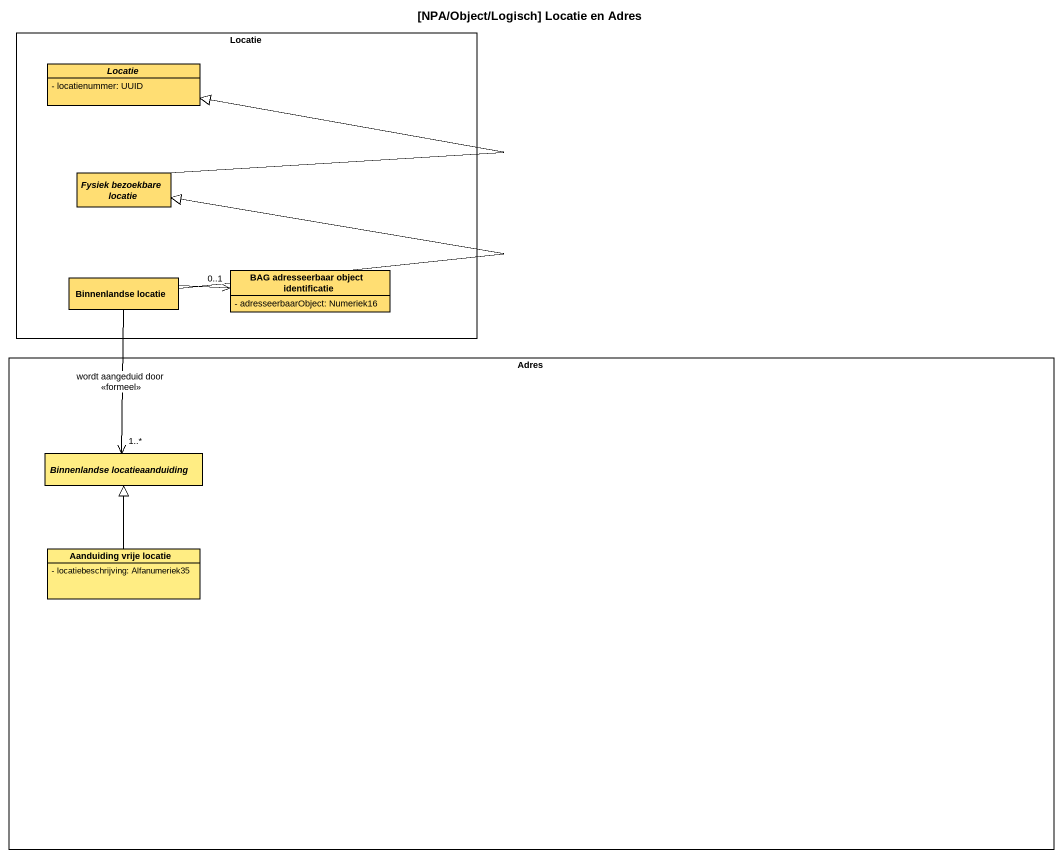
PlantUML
@startuml
title [NPA/Object/Logisch] Locatie en Adres
hide circle
hide empty members
skinparam classAttributeIconSize 0
rectangle Locatie {
  abstract class "Locatie" as Locatie_2 #FFDE73 {
    - locatienummer: UUID
  }
  abstract class "Fysiek bezoekbare locatie" as Fysiek_bezoekbare_locatie #FFDE73
  class "Binnenlandse locatie" as Binnenlandse_locatie #FFDE73
  class "BAG adresseerbaar object identificatie" as BAG_adresseerbaar_object #FFDE73 {
    - adresseerbaarObject: Numeriek16
  }
}
rectangle Adres {
  abstract class "Binnenlandse locatieaanduiding" as Binnenlandse #FFED83
  class "Aanduiding vrije locatie" as Aanduiding_vrije_locatie #FFED83 {
    - locatiebeschrijving: Alfanumeriek35
  }
}
Fysiek_bezoekbare_locatie -up-|> Locatie_2
Binnenlandse_locatie -up-|> Fysiek_bezoekbare_locatie
BAG_adresseerbaar_object "0..1" <-left- Binnenlandse_locatie
Binnenlandse "1..*" <-up- Binnenlandse_locatie : wordt aangeduid door\n<<formeel>>
Aanduiding_vrije_locatie -up-|> Binnenlandse
@enduml
